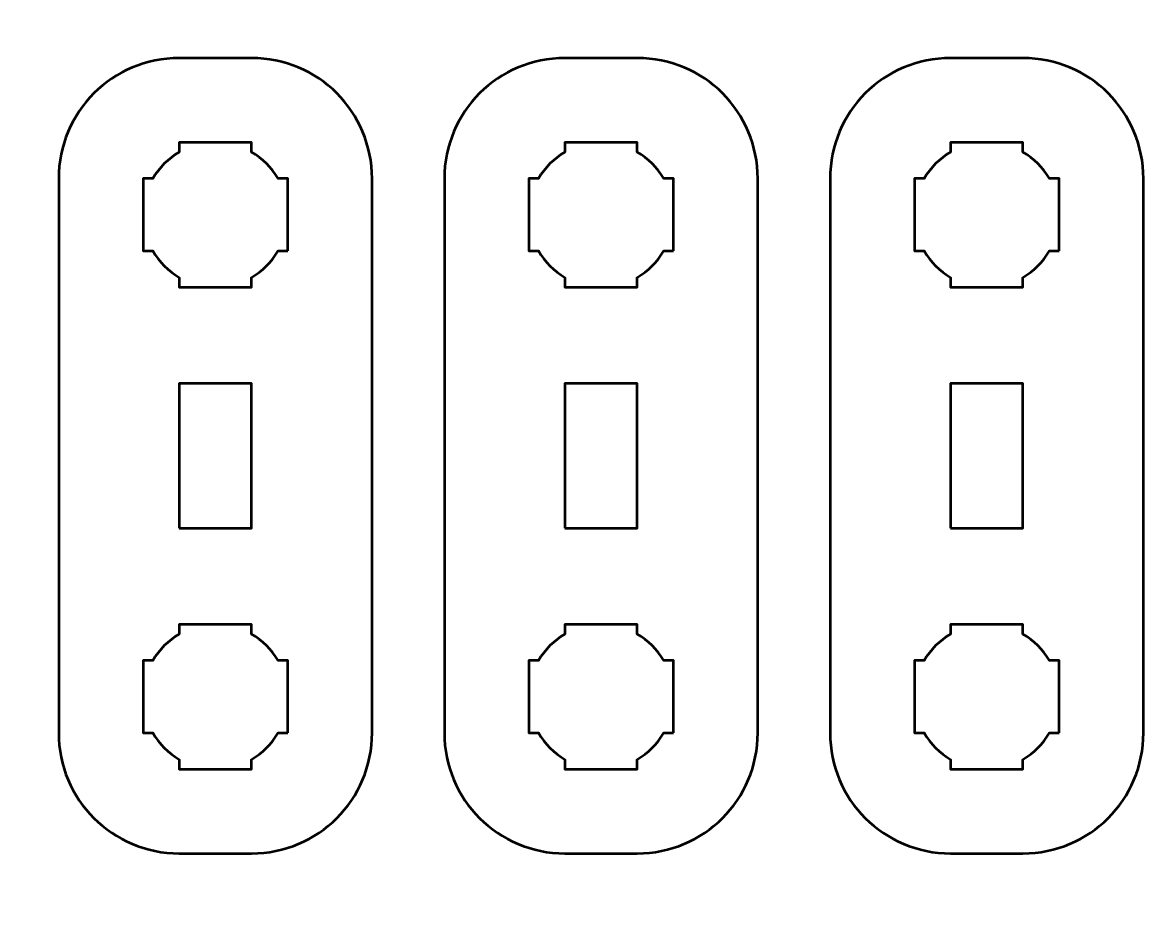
# Model space of a CAD drawing. Header units: centimetres. Extents: x -21 to 0, y -29.7 to 0.
# Drawn here: x -10.5 to -5.825, y -25.824 to -22.152 of the extents above; entities that cross this region are included whole.
import ezdxf

# ---------------------------------------------------------------- set-up
doc = ezdxf.new("R2010")
doc.units = ezdxf.units.CM
doc.header["$MEASUREMENT"] = 0
doc.layers.add('Layer 1', color=7, linetype='Continuous')

msp = doc.modelspace()

# ---------------------------------------------------------------- linework, layer by layer
at = {"layer": 'Layer 1', "color": 1, "lineweight": 53}
msp.add_open_spline([(-21.00003, -29.19995), (-21.00003, -29.19995), (-21.00003, -5.89992), (-21.00003, -5.89992), (-21.00003, -5.89992), (-21.00003, -5.81709), (-20.93286, -5.74992), (-20.85003, -5.74992), (-20.85003, -5.74992), (-20.7672, -5.74992), (-20.70003, -5.68275), (-20.70003, -5.59992), (-20.70003, -5.59992), (-20.70003, -5.51709), (-20.7672, -5.44992), (-20.85003, -5.44992), (-20.85003, -5.44992), (-20.93286, -5.44992), (-21.00003, -5.38275), (-21.00003, -5.29992), (-21.00003, -5.29992), (-21.00003, -5.21709), (-20.93286, -5.14992), (-20.85003, -5.14992), (-20.85003, -5.14992), (-20.7672, -5.14992), (-20.70003, -5.08275), (-20.70003, -4.99992), (-20.70003, -4.99992), (-20.70003, -4.91709), (-20.7672, -4.84992), (-20.85003, -4.84992), (-20.85003, -4.84992), (-20.93286, -4.84992), (-21.00003, -4.78275), (-21.00003, -4.69992), (-21.00003, -4.69992), (-21.00003, -4.61709), (-20.93286, -4.54992), (-20.85003, -4.54992), (-20.85003, -4.54992), (-20.7672, -4.54992), (-20.70003, -4.48275), (-20.70003, -4.39992), (-20.70003, -4.39992), (-20.70003, -4.31709), (-20.7672, -4.24992), (-20.85003, -4.24992), (-20.85003, -4.24992), (-20.93286, -4.24992), (-21.00003, -4.18275), (-21.00003, -4.09992), (-21.00003, -4.09992), (-21.00003, -4.01709), (-20.93286, -3.94992), (-20.85003, -3.94992), (-20.85003, -3.94992), (-20.7672, -3.94992), (-20.70003, -3.88275), (-20.70003, -3.79992), (-20.70003, -3.79992), (-20.70003, -3.71709), (-20.7672, -3.64992), (-20.85003, -3.64992), (-20.85003, -3.64992), (-20.93286, -3.64992), (-21.00003, -3.58275), (-21.00003, -3.49992), (-21.00003, -3.49992), (-21.00003, -3.41709), (-20.93286, -3.34992), (-20.85003, -3.34992), (-20.85003, -3.34992), (-20.7672, -3.34992), (-20.70003, -3.28275), (-20.70003, -3.19992), (-20.70003, -3.19992), (-20.70003, -3.11709), (-20.7672, -3.04992), (-20.85003, -3.04992), (-20.85003, -3.04992), (-20.93286, -3.04992), (-21.00003, -2.98275), (-21.00003, -2.89992), (-21.00003, -2.89992), (-21.00003, -2.81709), (-20.93286, -2.74992), (-20.85003, -2.74992), (-20.85003, -2.74992), (-20.7672, -2.74992), (-20.70003, -2.68275), (-20.70003, -2.59992), (-20.70003, -2.59992), (-20.70003, -2.51709), (-20.7672, -2.44992), (-20.85003, -2.44992), (-20.85003, -2.44992), (-20.93286, -2.44992), (-21.00003, -2.38275), (-21.00003, -2.29992), (-21.00003, -2.29992), (-21.00003, -2.21709), (-20.93286, -2.14992), (-20.85003, -2.14992), (-20.85003, -2.14992), (-20.7672, -2.14992), (-20.70003, -2.08275), (-20.70003, -1.99992), (-20.70003, -1.99992), (-20.70003, -1.91709), (-20.7672, -1.84992), (-20.85003, -1.84992), (-20.85003, -1.84992), (-20.93286, -1.84992), (-21.00003, -1.78275), (-21.00003, -1.69992), (-21.00003, -1.69992), (-21.00003, -1.61709), (-20.93286, -1.54992), (-20.85003, -1.54992), (-20.85003, -1.54992), (-20.7672, -1.54992), (-20.70003, -1.48275), (-20.70003, -1.39992), (-20.70003, -1.39992), (-20.70003, -1.31709), (-20.7672, -1.24992), (-20.85003, -1.24992), (-20.85003, -1.24992), (-20.93286, -1.24992), (-21.00003, -1.18275), (-21.00003, -1.09992), (-21.00003, -1.09992), (-21.00003, -1.09992), (-21.00003, -0.49992), (-21.00003, -0.49992), (-21.00003, -0.49992), (-21.00003, -0.22295), (-20.77694, 0.00004), (-20.49994, 0.00004), (-20.49994, 0.00004), (-20.49994, 0.00004), (-0.50008, 0.00004), (-0.50008, 0.00004), (-0.50008, 0.00004), (-0.22294, 0.00004), (0.00002, -0.22295), (0.00002, -0.49992), (0.00002, -0.49992), (0.00002, -0.49992), (0.00002, -29.19995), (0.00002, -29.19995), (0.00002, -29.19995), (0.00002, -29.47695), (-0.22294, -29.70004), (-0.50008, -29.70004), (-0.50008, -29.70004), (-0.50008, -29.70004), (-20.49994, -29.70004), (-20.49994, -29.70004), (-20.49994, -29.70004), (-20.77694, -29.70004), (-21.00003, -29.47695), (-21.00003, -29.19995)], degree=3, knots=[0, 0, 0, 0, 0.0243902, 0.0243902, 0.0243902, 0.0243902, 0.0487805, 0.0487805, 0.0487805, 0.0487805, 0.0731707, 0.0731707, 0.0731707, 0.0731707, 0.097561, 0.097561, 0.097561, 0.097561, 0.1219512, 0.1219512, 0.1219512, 0.1219512, 0.1463415, 0.1463415, 0.1463415, 0.1463415, 0.1707317, 0.1707317, 0.1707317, 0.1707317, 0.195122, 0.195122, 0.195122, 0.195122, 0.2195122, 0.2195122, 0.2195122, 0.2195122, 0.2439024, 0.2439024, 0.2439024, 0.2439024, 0.2682927, 0.2682927, 0.2682927, 0.2682927, 0.2926829, 0.2926829, 0.2926829, 0.2926829, 0.3170732, 0.3170732, 0.3170732, 0.3170732, 0.3414634, 0.3414634, 0.3414634, 0.3414634, 0.3658537, 0.3658537, 0.3658537, 0.3658537, 0.3902439, 0.3902439, 0.3902439, 0.3902439, 0.4146341, 0.4146341, 0.4146341, 0.4146341, 0.4390244, 0.4390244, 0.4390244, 0.4390244, 0.4634146, 0.4634146, 0.4634146, 0.4634146, 0.4878049, 0.4878049, 0.4878049, 0.4878049, 0.5121951, 0.5121951, 0.5121951, 0.5121951, 0.5365854, 0.5365854, 0.5365854, 0.5365854, 0.5609756, 0.5609756, 0.5609756, 0.5609756, 0.5853659, 0.5853659, 0.5853659, 0.5853659, 0.6097561, 0.6097561, 0.6097561, 0.6097561, 0.6341463, 0.6341463, 0.6341463, 0.6341463, 0.6585366, 0.6585366, 0.6585366, 0.6585366, 0.6829268, 0.6829268, 0.6829268, 0.6829268, 0.7073171, 0.7073171, 0.7073171, 0.7073171, 0.7317073, 0.7317073, 0.7317073, 0.7317073, 0.7560976, 0.7560976, 0.7560976, 0.7560976, 0.7804878, 0.7804878, 0.7804878, 0.7804878, 0.804878, 0.804878, 0.804878, 0.804878, 0.8292683, 0.8292683, 0.8292683, 0.8292683, 0.8536585, 0.8536585, 0.8536585, 0.8536585, 0.8780488, 0.8780488, 0.8780488, 0.8780488, 0.902439, 0.902439, 0.902439, 0.902439, 0.9268293, 0.9268293, 0.9268293, 0.9268293, 0.9512195, 0.9512195, 0.9512195, 0.9512195, 0.9756098, 0.9756098, 0.9756098, 0.9756098, 1, 1, 1, 1], dxfattribs=at)
at = {"layer": 'Layer 1', "color": 3, "lineweight": 53}
for points in [[(-10.35001, -25.09994), (-10.35001, -25.09994), (-10.35001, -22.80007), (-10.35001, -22.80007), (-10.35001, -22.80007), (-10.35001, -22.52293), (-10.12692, -22.29997), (-9.84992, -22.29997), (-9.84992, -22.29997), (-9.84992, -22.29997), (-9.54991, -22.29997), (-9.54991, -22.29997), (-9.54991, -22.29997), (-9.27295, -22.29997), (-9.04999, -22.52293), (-9.04999, -22.80007), (-9.04999, -22.80007), (-9.04999, -22.80007), (-9.04999, -25.09994), (-9.04999, -25.09994), (-9.04999, -25.09994), (-9.04999, -25.37694), (-9.27295, -25.60003), (-9.54991, -25.60003), (-9.54991, -25.60003), (-9.54991, -25.60003), (-9.84992, -25.60003), (-9.84992, -25.60003), (-9.84992, -25.60003), (-10.12692, -25.60003), (-10.35001, -25.37694), (-10.35001, -25.09994)], [(-8.75001, -25.09994), (-8.75001, -25.09994), (-8.75001, -22.80007), (-8.75001, -22.80007), (-8.75001, -22.80007), (-8.75001, -22.52293), (-8.52692, -22.29997), (-8.24992, -22.29997), (-8.24992, -22.29997), (-8.24992, -22.29997), (-7.94991, -22.29997), (-7.94991, -22.29997), (-7.94991, -22.29997), (-7.67295, -22.29997), (-7.44999, -22.52293), (-7.44999, -22.80007), (-7.44999, -22.80007), (-7.44999, -22.80007), (-7.44999, -25.09994), (-7.44999, -25.09994), (-7.44999, -25.09994), (-7.44999, -25.37694), (-7.67295, -25.60003), (-7.94991, -25.60003), (-7.94991, -25.60003), (-7.94991, -25.60003), (-8.24992, -25.60003), (-8.24992, -25.60003), (-8.24992, -25.60003), (-8.52692, -25.60003), (-8.75001, -25.37694), (-8.75001, -25.09994)], [(-7.15001, -25.09994), (-7.15001, -25.09994), (-7.15001, -22.80007), (-7.15001, -22.80007), (-7.15001, -22.80007), (-7.15001, -22.52293), (-6.92692, -22.29997), (-6.64992, -22.29997), (-6.64992, -22.29997), (-6.64992, -22.29997), (-6.34991, -22.29997), (-6.34991, -22.29997), (-6.34991, -22.29997), (-6.07295, -22.29997), (-5.84999, -22.52293), (-5.84999, -22.80007), (-5.84999, -22.80007), (-5.84999, -22.80007), (-5.84999, -25.09994), (-5.84999, -25.09994), (-5.84999, -25.09994), (-5.84999, -25.37694), (-6.07295, -25.60003), (-6.34991, -25.60003), (-6.34991, -25.60003), (-6.34991, -25.60003), (-6.64992, -25.60003), (-6.64992, -25.60003), (-6.64992, -25.60003), (-6.92692, -25.60003), (-7.15001, -25.37694), (-7.15001, -25.09994)]]:
    msp.add_open_spline(points, degree=3, knots=[0, 0, 0, 0, 0.125, 0.125, 0.125, 0.125, 0.25, 0.25, 0.25, 0.25, 0.375, 0.375, 0.375, 0.375, 0.5, 0.5, 0.5, 0.5, 0.625, 0.625, 0.625, 0.625, 0.75, 0.75, 0.75, 0.75, 0.875, 0.875, 0.875, 0.875, 1, 1, 1, 1], dxfattribs=at)
at = {"layer": 'Layer 1', "lineweight": 53}
for points, knots in [([(-9.39998, -23.1), (-9.39998, -23.1), (-9.44009, -23.1), (-9.44009, -23.1), (-9.44009, -23.1), (-9.46641, -23.14548), (-9.50444, -23.18351), (-9.54991, -23.20982), (-9.54991, -23.20982), (-9.54991, -23.20982), (-9.54991, -23.24993), (-9.54991, -23.24993), (-9.54991, -23.24993), (-9.54991, -23.24993), (-9.69999, -23.24993), (-9.69999, -23.24993), (-9.69999, -23.24993), (-9.69999, -23.24993), (-9.84992, -23.24993), (-9.84992, -23.24993), (-9.84992, -23.24993), (-9.84992, -23.24993), (-9.84992, -23.20982), (-9.84992, -23.20982), (-9.84992, -23.20982), (-9.89553, -23.18351), (-9.93345, -23.14548), (-9.95977, -23.1), (-9.95977, -23.1), (-9.95977, -23.1), (-9.99999, -23.1), (-9.99999, -23.1), (-9.99999, -23.1), (-9.99999, -23.1), (-9.99999, -22.94993), (-9.99999, -22.94993), (-9.99999, -22.94993), (-9.99999, -22.94993), (-9.99999, -22.8), (-9.99999, -22.8), (-9.99999, -22.8), (-9.99999, -22.8), (-9.95977, -22.8), (-9.95977, -22.8), (-9.95977, -22.8), (-9.93345, -22.75453), (-9.89553, -22.7165), (-9.84992, -22.69018), (-9.84992, -22.69018), (-9.84992, -22.69018), (-9.84992, -22.64993), (-9.84992, -22.64993), (-9.84992, -22.64993), (-9.84992, -22.64993), (-9.69999, -22.64993), (-9.69999, -22.64993), (-9.69999, -22.64993), (-9.69999, -22.64993), (-9.54991, -22.64993), (-9.54991, -22.64993), (-9.54991, -22.64993), (-9.54991, -22.64993), (-9.54991, -22.69018), (-9.54991, -22.69018), (-9.54991, -22.69018), (-9.50444, -22.7165), (-9.46641, -22.75453), (-9.44009, -22.8), (-9.44009, -22.8), (-9.44009, -22.8), (-9.39998, -22.8), (-9.39998, -22.8), (-9.39998, -22.8), (-9.39998, -22.8), (-9.39998, -22.94993), (-9.39998, -22.94993), (-9.39998, -22.94993), (-9.39998, -22.94993), (-9.39998, -23.1), (-9.39998, -23.1)], [0, 0, 0, 0, 0.05, 0.05, 0.05, 0.05, 0.1, 0.1, 0.1, 0.1, 0.15, 0.15, 0.15, 0.15, 0.2, 0.2, 0.2, 0.2, 0.25, 0.25, 0.25, 0.25, 0.3, 0.3, 0.3, 0.3, 0.35, 0.35, 0.35, 0.35, 0.4, 0.4, 0.4, 0.4, 0.45, 0.45, 0.45, 0.45, 0.5, 0.5, 0.5, 0.5, 0.55, 0.55, 0.55, 0.55, 0.6, 0.6, 0.6, 0.6, 0.65, 0.65, 0.65, 0.65, 0.7, 0.7, 0.7, 0.7, 0.75, 0.75, 0.75, 0.75, 0.8, 0.8, 0.8, 0.8, 0.85, 0.85, 0.85, 0.85, 0.9, 0.9, 0.9, 0.9, 0.95, 0.95, 0.95, 0.95, 1, 1, 1, 1]), ([(-7.79998, -23.1), (-7.79998, -23.1), (-7.84009, -23.1), (-7.84009, -23.1), (-7.84009, -23.1), (-7.86641, -23.14548), (-7.90444, -23.18351), (-7.94991, -23.20982), (-7.94991, -23.20982), (-7.94991, -23.20982), (-7.94991, -23.24993), (-7.94991, -23.24993), (-7.94991, -23.24993), (-7.94991, -23.24993), (-8.09999, -23.24993), (-8.09999, -23.24993), (-8.09999, -23.24993), (-8.09999, -23.24993), (-8.24992, -23.24993), (-8.24992, -23.24993), (-8.24992, -23.24993), (-8.24992, -23.24993), (-8.24992, -23.20982), (-8.24992, -23.20982), (-8.24992, -23.20982), (-8.29553, -23.18351), (-8.33345, -23.14548), (-8.35977, -23.1), (-8.35977, -23.1), (-8.35977, -23.1), (-8.39999, -23.1), (-8.39999, -23.1), (-8.39999, -23.1), (-8.39999, -23.1), (-8.39999, -22.94993), (-8.39999, -22.94993), (-8.39999, -22.94993), (-8.39999, -22.94993), (-8.39999, -22.8), (-8.39999, -22.8), (-8.39999, -22.8), (-8.39999, -22.8), (-8.35977, -22.8), (-8.35977, -22.8), (-8.35977, -22.8), (-8.33345, -22.75453), (-8.29553, -22.7165), (-8.24992, -22.69018), (-8.24992, -22.69018), (-8.24992, -22.69018), (-8.24992, -22.64993), (-8.24992, -22.64993), (-8.24992, -22.64993), (-8.24992, -22.64993), (-8.09999, -22.64993), (-8.09999, -22.64993), (-8.09999, -22.64993), (-8.09999, -22.64993), (-7.94991, -22.64993), (-7.94991, -22.64993), (-7.94991, -22.64993), (-7.94991, -22.64993), (-7.94991, -22.69018), (-7.94991, -22.69018), (-7.94991, -22.69018), (-7.90444, -22.7165), (-7.86641, -22.75453), (-7.84009, -22.8), (-7.84009, -22.8), (-7.84009, -22.8), (-7.79998, -22.8), (-7.79998, -22.8), (-7.79998, -22.8), (-7.79998, -22.8), (-7.79998, -22.94993), (-7.79998, -22.94993), (-7.79998, -22.94993), (-7.79998, -22.94993), (-7.79998, -23.1), (-7.79998, -23.1)], [0, 0, 0, 0, 0.05, 0.05, 0.05, 0.05, 0.1, 0.1, 0.1, 0.1, 0.15, 0.15, 0.15, 0.15, 0.2, 0.2, 0.2, 0.2, 0.25, 0.25, 0.25, 0.25, 0.3, 0.3, 0.3, 0.3, 0.35, 0.35, 0.35, 0.35, 0.4, 0.4, 0.4, 0.4, 0.45, 0.45, 0.45, 0.45, 0.5, 0.5, 0.5, 0.5, 0.55, 0.55, 0.55, 0.55, 0.6, 0.6, 0.6, 0.6, 0.65, 0.65, 0.65, 0.65, 0.7, 0.7, 0.7, 0.7, 0.75, 0.75, 0.75, 0.75, 0.8, 0.8, 0.8, 0.8, 0.85, 0.85, 0.85, 0.85, 0.9, 0.9, 0.9, 0.9, 0.95, 0.95, 0.95, 0.95, 1, 1, 1, 1]), ([(-6.19998, -23.1), (-6.19998, -23.1), (-6.24009, -23.1), (-6.24009, -23.1), (-6.24009, -23.1), (-6.26641, -23.14548), (-6.30444, -23.18351), (-6.34991, -23.20982), (-6.34991, -23.20982), (-6.34991, -23.20982), (-6.34991, -23.24993), (-6.34991, -23.24993), (-6.34991, -23.24993), (-6.34991, -23.24993), (-6.49999, -23.24993), (-6.49999, -23.24993), (-6.49999, -23.24993), (-6.49999, -23.24993), (-6.64992, -23.24993), (-6.64992, -23.24993), (-6.64992, -23.24993), (-6.64992, -23.24993), (-6.64992, -23.20982), (-6.64992, -23.20982), (-6.64992, -23.20982), (-6.69553, -23.18351), (-6.73345, -23.14548), (-6.75977, -23.1), (-6.75977, -23.1), (-6.75977, -23.1), (-6.79999, -23.1), (-6.79999, -23.1), (-6.79999, -23.1), (-6.79999, -23.1), (-6.79999, -22.94993), (-6.79999, -22.94993), (-6.79999, -22.94993), (-6.79999, -22.94993), (-6.79999, -22.8), (-6.79999, -22.8), (-6.79999, -22.8), (-6.79999, -22.8), (-6.75977, -22.8), (-6.75977, -22.8), (-6.75977, -22.8), (-6.73345, -22.75453), (-6.69553, -22.7165), (-6.64992, -22.69018), (-6.64992, -22.69018), (-6.64992, -22.69018), (-6.64992, -22.64993), (-6.64992, -22.64993), (-6.64992, -22.64993), (-6.64992, -22.64993), (-6.49999, -22.64993), (-6.49999, -22.64993), (-6.49999, -22.64993), (-6.49999, -22.64993), (-6.34991, -22.64993), (-6.34991, -22.64993), (-6.34991, -22.64993), (-6.34991, -22.64993), (-6.34991, -22.69018), (-6.34991, -22.69018), (-6.34991, -22.69018), (-6.30444, -22.7165), (-6.26641, -22.75453), (-6.24009, -22.8), (-6.24009, -22.8), (-6.24009, -22.8), (-6.19998, -22.8), (-6.19998, -22.8), (-6.19998, -22.8), (-6.19998, -22.8), (-6.19998, -22.94993), (-6.19998, -22.94993), (-6.19998, -22.94993), (-6.19998, -22.94993), (-6.19998, -23.1), (-6.19998, -23.1)], [0, 0, 0, 0, 0.05, 0.05, 0.05, 0.05, 0.1, 0.1, 0.1, 0.1, 0.15, 0.15, 0.15, 0.15, 0.2, 0.2, 0.2, 0.2, 0.25, 0.25, 0.25, 0.25, 0.3, 0.3, 0.3, 0.3, 0.35, 0.35, 0.35, 0.35, 0.4, 0.4, 0.4, 0.4, 0.45, 0.45, 0.45, 0.45, 0.5, 0.5, 0.5, 0.5, 0.55, 0.55, 0.55, 0.55, 0.6, 0.6, 0.6, 0.6, 0.65, 0.65, 0.65, 0.65, 0.7, 0.7, 0.7, 0.7, 0.75, 0.75, 0.75, 0.75, 0.8, 0.8, 0.8, 0.8, 0.85, 0.85, 0.85, 0.85, 0.9, 0.9, 0.9, 0.9, 0.95, 0.95, 0.95, 0.95, 1, 1, 1, 1]), ([(-9.84992, -24.24999), (-9.84992, -24.24999), (-9.84992, -23.64998), (-9.84992, -23.64998), (-9.84992, -23.64998), (-9.84992, -23.64998), (-9.54991, -23.64998), (-9.54991, -23.64998), (-9.54991, -23.64998), (-9.54991, -23.64998), (-9.54991, -24.24999), (-9.54991, -24.24999), (-9.54991, -24.24999), (-9.54991, -24.24999), (-9.84992, -24.24999), (-9.84992, -24.24999)], [0, 0, 0, 0, 0.25, 0.25, 0.25, 0.25, 0.5, 0.5, 0.5, 0.5, 0.75, 0.75, 0.75, 0.75, 1, 1, 1, 1]), ([(-8.24992, -24.24999), (-8.24992, -24.24999), (-8.24992, -23.64998), (-8.24992, -23.64998), (-8.24992, -23.64998), (-8.24992, -23.64998), (-7.94991, -23.64998), (-7.94991, -23.64998), (-7.94991, -23.64998), (-7.94991, -23.64998), (-7.94991, -24.24999), (-7.94991, -24.24999), (-7.94991, -24.24999), (-7.94991, -24.24999), (-8.24992, -24.24999), (-8.24992, -24.24999)], [0, 0, 0, 0, 0.25, 0.25, 0.25, 0.25, 0.5, 0.5, 0.5, 0.5, 0.75, 0.75, 0.75, 0.75, 1, 1, 1, 1]), ([(-6.64992, -24.24999), (-6.64992, -24.24999), (-6.64992, -23.64998), (-6.64992, -23.64998), (-6.64992, -23.64998), (-6.64992, -23.64998), (-6.34991, -23.64998), (-6.34991, -23.64998), (-6.34991, -23.64998), (-6.34991, -23.64998), (-6.34991, -24.24999), (-6.34991, -24.24999), (-6.34991, -24.24999), (-6.34991, -24.24999), (-6.64992, -24.24999), (-6.64992, -24.24999)], [0, 0, 0, 0, 0.25, 0.25, 0.25, 0.25, 0.5, 0.5, 0.5, 0.5, 0.75, 0.75, 0.75, 0.75, 1, 1, 1, 1]), ([(-9.39998, -25.09994), (-9.39998, -25.09994), (-9.44009, -25.09994), (-9.44009, -25.09994), (-9.44009, -25.09994), (-9.46641, -25.14555), (-9.50444, -25.18347), (-9.54991, -25.20979), (-9.54991, -25.20979), (-9.54991, -25.20979), (-9.54991, -25.25001), (-9.54991, -25.25001), (-9.54991, -25.25001), (-9.54991, -25.25001), (-9.69999, -25.25001), (-9.69999, -25.25001), (-9.69999, -25.25001), (-9.69999, -25.25001), (-9.84992, -25.25001), (-9.84992, -25.25001), (-9.84992, -25.25001), (-9.84992, -25.25001), (-9.84992, -25.20979), (-9.84992, -25.20979), (-9.84992, -25.20979), (-9.89553, -25.18347), (-9.93345, -25.14555), (-9.95977, -25.09994), (-9.95977, -25.09994), (-9.95977, -25.09994), (-9.99999, -25.09994), (-9.99999, -25.09994), (-9.99999, -25.09994), (-9.99999, -25.09994), (-9.99999, -24.95001), (-9.99999, -24.95001), (-9.99999, -24.95001), (-9.99999, -24.95001), (-9.99999, -24.79993), (-9.99999, -24.79993), (-9.99999, -24.79993), (-9.99999, -24.79993), (-9.95977, -24.79993), (-9.95977, -24.79993), (-9.95977, -24.79993), (-9.93345, -24.75446), (-9.89553, -24.71643), (-9.84992, -24.69011), (-9.84992, -24.69011), (-9.84992, -24.69011), (-9.84992, -24.65), (-9.84992, -24.65), (-9.84992, -24.65), (-9.84992, -24.65), (-9.69999, -24.65), (-9.69999, -24.65), (-9.69999, -24.65), (-9.69999, -24.65), (-9.54991, -24.65), (-9.54991, -24.65), (-9.54991, -24.65), (-9.54991, -24.65), (-9.54991, -24.69011), (-9.54991, -24.69011), (-9.54991, -24.69011), (-9.50444, -24.71643), (-9.46641, -24.75446), (-9.44009, -24.79993), (-9.44009, -24.79993), (-9.44009, -24.79993), (-9.39998, -24.79993), (-9.39998, -24.79993), (-9.39998, -24.79993), (-9.39998, -24.79993), (-9.39998, -24.95001), (-9.39998, -24.95001), (-9.39998, -24.95001), (-9.39998, -24.95001), (-9.39998, -25.09994), (-9.39998, -25.09994)], [0, 0, 0, 0, 0.05, 0.05, 0.05, 0.05, 0.1, 0.1, 0.1, 0.1, 0.15, 0.15, 0.15, 0.15, 0.2, 0.2, 0.2, 0.2, 0.25, 0.25, 0.25, 0.25, 0.3, 0.3, 0.3, 0.3, 0.35, 0.35, 0.35, 0.35, 0.4, 0.4, 0.4, 0.4, 0.45, 0.45, 0.45, 0.45, 0.5, 0.5, 0.5, 0.5, 0.55, 0.55, 0.55, 0.55, 0.6, 0.6, 0.6, 0.6, 0.65, 0.65, 0.65, 0.65, 0.7, 0.7, 0.7, 0.7, 0.75, 0.75, 0.75, 0.75, 0.8, 0.8, 0.8, 0.8, 0.85, 0.85, 0.85, 0.85, 0.9, 0.9, 0.9, 0.9, 0.95, 0.95, 0.95, 0.95, 1, 1, 1, 1]), ([(-7.79998, -25.09994), (-7.79998, -25.09994), (-7.84009, -25.09994), (-7.84009, -25.09994), (-7.84009, -25.09994), (-7.86641, -25.14555), (-7.90444, -25.18347), (-7.94991, -25.20979), (-7.94991, -25.20979), (-7.94991, -25.20979), (-7.94991, -25.25001), (-7.94991, -25.25001), (-7.94991, -25.25001), (-7.94991, -25.25001), (-8.09999, -25.25001), (-8.09999, -25.25001), (-8.09999, -25.25001), (-8.09999, -25.25001), (-8.24992, -25.25001), (-8.24992, -25.25001), (-8.24992, -25.25001), (-8.24992, -25.25001), (-8.24992, -25.20979), (-8.24992, -25.20979), (-8.24992, -25.20979), (-8.29553, -25.18347), (-8.33345, -25.14555), (-8.35977, -25.09994), (-8.35977, -25.09994), (-8.35977, -25.09994), (-8.39999, -25.09994), (-8.39999, -25.09994), (-8.39999, -25.09994), (-8.39999, -25.09994), (-8.39999, -24.95001), (-8.39999, -24.95001), (-8.39999, -24.95001), (-8.39999, -24.95001), (-8.39999, -24.79993), (-8.39999, -24.79993), (-8.39999, -24.79993), (-8.39999, -24.79993), (-8.35977, -24.79993), (-8.35977, -24.79993), (-8.35977, -24.79993), (-8.33345, -24.75446), (-8.29553, -24.71643), (-8.24992, -24.69011), (-8.24992, -24.69011), (-8.24992, -24.69011), (-8.24992, -24.65), (-8.24992, -24.65), (-8.24992, -24.65), (-8.24992, -24.65), (-8.09999, -24.65), (-8.09999, -24.65), (-8.09999, -24.65), (-8.09999, -24.65), (-7.94991, -24.65), (-7.94991, -24.65), (-7.94991, -24.65), (-7.94991, -24.65), (-7.94991, -24.69011), (-7.94991, -24.69011), (-7.94991, -24.69011), (-7.90444, -24.71643), (-7.86641, -24.75446), (-7.84009, -24.79993), (-7.84009, -24.79993), (-7.84009, -24.79993), (-7.79998, -24.79993), (-7.79998, -24.79993), (-7.79998, -24.79993), (-7.79998, -24.79993), (-7.79998, -24.95001), (-7.79998, -24.95001), (-7.79998, -24.95001), (-7.79998, -24.95001), (-7.79998, -25.09994), (-7.79998, -25.09994)], [0, 0, 0, 0, 0.05, 0.05, 0.05, 0.05, 0.1, 0.1, 0.1, 0.1, 0.15, 0.15, 0.15, 0.15, 0.2, 0.2, 0.2, 0.2, 0.25, 0.25, 0.25, 0.25, 0.3, 0.3, 0.3, 0.3, 0.35, 0.35, 0.35, 0.35, 0.4, 0.4, 0.4, 0.4, 0.45, 0.45, 0.45, 0.45, 0.5, 0.5, 0.5, 0.5, 0.55, 0.55, 0.55, 0.55, 0.6, 0.6, 0.6, 0.6, 0.65, 0.65, 0.65, 0.65, 0.7, 0.7, 0.7, 0.7, 0.75, 0.75, 0.75, 0.75, 0.8, 0.8, 0.8, 0.8, 0.85, 0.85, 0.85, 0.85, 0.9, 0.9, 0.9, 0.9, 0.95, 0.95, 0.95, 0.95, 1, 1, 1, 1]), ([(-6.19998, -25.09994), (-6.19998, -25.09994), (-6.24009, -25.09994), (-6.24009, -25.09994), (-6.24009, -25.09994), (-6.26641, -25.14555), (-6.30444, -25.18347), (-6.34991, -25.20979), (-6.34991, -25.20979), (-6.34991, -25.20979), (-6.34991, -25.25001), (-6.34991, -25.25001), (-6.34991, -25.25001), (-6.34991, -25.25001), (-6.49999, -25.25001), (-6.49999, -25.25001), (-6.49999, -25.25001), (-6.49999, -25.25001), (-6.64992, -25.25001), (-6.64992, -25.25001), (-6.64992, -25.25001), (-6.64992, -25.25001), (-6.64992, -25.20979), (-6.64992, -25.20979), (-6.64992, -25.20979), (-6.69553, -25.18347), (-6.73345, -25.14555), (-6.75977, -25.09994), (-6.75977, -25.09994), (-6.75977, -25.09994), (-6.79999, -25.09994), (-6.79999, -25.09994), (-6.79999, -25.09994), (-6.79999, -25.09994), (-6.79999, -24.95001), (-6.79999, -24.95001), (-6.79999, -24.95001), (-6.79999, -24.95001), (-6.79999, -24.79993), (-6.79999, -24.79993), (-6.79999, -24.79993), (-6.79999, -24.79993), (-6.75977, -24.79993), (-6.75977, -24.79993), (-6.75977, -24.79993), (-6.73345, -24.75446), (-6.69553, -24.71643), (-6.64992, -24.69011), (-6.64992, -24.69011), (-6.64992, -24.69011), (-6.64992, -24.65), (-6.64992, -24.65), (-6.64992, -24.65), (-6.64992, -24.65), (-6.49999, -24.65), (-6.49999, -24.65), (-6.49999, -24.65), (-6.49999, -24.65), (-6.34991, -24.65), (-6.34991, -24.65), (-6.34991, -24.65), (-6.34991, -24.65), (-6.34991, -24.69011), (-6.34991, -24.69011), (-6.34991, -24.69011), (-6.30444, -24.71643), (-6.26641, -24.75446), (-6.24009, -24.79993), (-6.24009, -24.79993), (-6.24009, -24.79993), (-6.19998, -24.79993), (-6.19998, -24.79993), (-6.19998, -24.79993), (-6.19998, -24.79993), (-6.19998, -24.95001), (-6.19998, -24.95001), (-6.19998, -24.95001), (-6.19998, -24.95001), (-6.19998, -25.09994), (-6.19998, -25.09994)], [0, 0, 0, 0, 0.05, 0.05, 0.05, 0.05, 0.1, 0.1, 0.1, 0.1, 0.15, 0.15, 0.15, 0.15, 0.2, 0.2, 0.2, 0.2, 0.25, 0.25, 0.25, 0.25, 0.3, 0.3, 0.3, 0.3, 0.35, 0.35, 0.35, 0.35, 0.4, 0.4, 0.4, 0.4, 0.45, 0.45, 0.45, 0.45, 0.5, 0.5, 0.5, 0.5, 0.55, 0.55, 0.55, 0.55, 0.6, 0.6, 0.6, 0.6, 0.65, 0.65, 0.65, 0.65, 0.7, 0.7, 0.7, 0.7, 0.75, 0.75, 0.75, 0.75, 0.8, 0.8, 0.8, 0.8, 0.85, 0.85, 0.85, 0.85, 0.9, 0.9, 0.9, 0.9, 0.95, 0.95, 0.95, 0.95, 1, 1, 1, 1])]:
    msp.add_open_spline(points, degree=3, knots=knots, dxfattribs=at)

doc.saveas('drawing.dxf')
